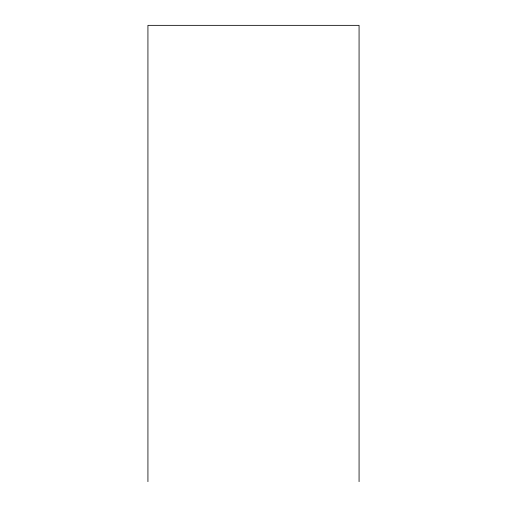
<?xml version="1.0" encoding="UTF-8"?>
<svg xmlns="http://www.w3.org/2000/svg" width="507" height="507" viewBox="0 0 507 507"><rect width="100%" height="100%" fill="white"/><g stroke="black" fill="none" stroke-linecap="round" stroke-linejoin="round"><path stroke-width="0.76" d="M359.07 481.65L359.07 25.35L147.93 25.35L147.93 481.65"/></g></svg>
